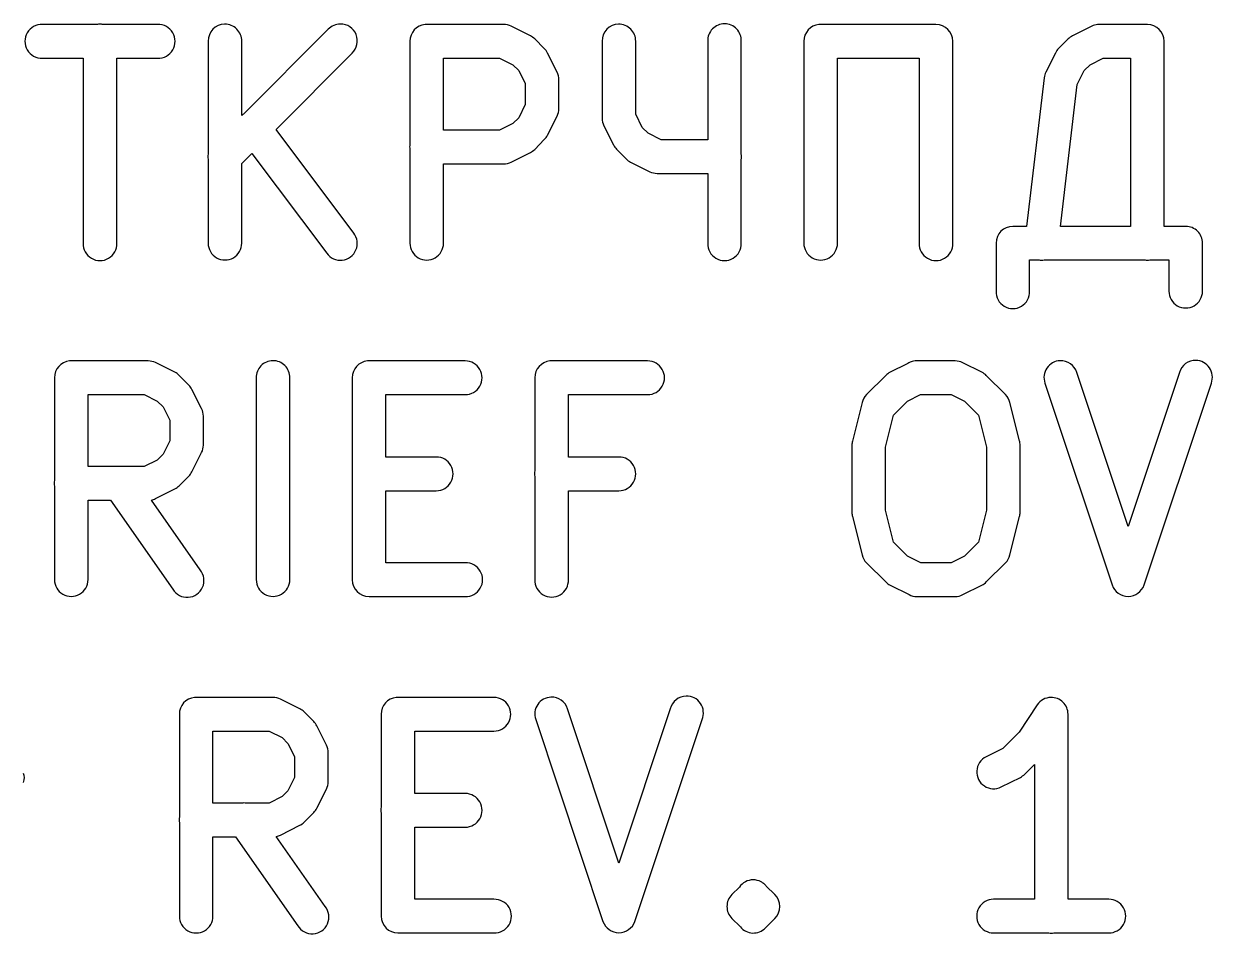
# Model space of a CAD drawing. Extents: x 5 to 88, y 4 to 114.
# Drawn here: x 37.73 to 55.41, y 4.87 to 18.39 of the extents above; entities that cross this region are included whole.
import ezdxf

# ---------------------------------------------------------------- set-up
doc = ezdxf.new("R2010")
doc.units = 0
doc.layers.add('Layer_1', color=7, linetype='CONTINUOUS')

msp = doc.modelspace()

# ---------------------------------------------------------------- linework, layer by layer
at = {"layer": 'Layer_1', "color": 7}
for points in [[(48.146414, 18.394029)], [(38.855509, 18.388343)], [(42.432552, 18.390928)], [(43.691389, 18.38421)], [(49.548912, 18.38421)], [(53.691295, 18.38421)], [(43.966825, 17.884499), (44.800882, 17.884499), (44.998288, 17.786831), (45.084068, 17.701048), (45.181736, 17.505711), (45.181736, 17.195135), (45.084068, 16.99773), (44.998288, 16.911947), (44.800882, 16.814278), (43.966825, 16.814278), (43.966825, 17.884499)], [(53.775527, 17.884499), (54.181705, 17.884499), (54.181705, 15.384393), (53.140424, 15.384393), (53.388471, 17.491757), (53.493892, 17.701048), (53.580191, 17.786831), (53.775527, 17.884499)], [(38.40644, 13.384514)], [(41.42796, 13.388133)], [(42.836144, 13.384514)], [(45.548639, 13.384514)], [(50.99327, 13.387099)], [(55.153739, 13.392782)], [(51.06045, 12.884287), (51.515718, 12.884287), (51.711055, 12.786619), (51.919827, 12.579395), (52.039199, 12.105007), (52.039199, 11.16553), (51.919827, 10.69114), (51.711055, 10.483916), (51.515718, 10.384181), (51.062516, 10.384181), (50.865111, 10.483916), (50.656339, 10.69114), (50.539033, 11.16553), (50.539033, 12.105007), (50.656339, 12.579395), (50.865111, 12.786619), (51.06045, 12.884287)], [(40.263691, 8.384304)], [(43.263507, 8.384304)], [(47.574356, 8.404457)], [(52.996247, 8.384304)], [(48.572229, 5.673357)]]:
    msp.add_lwpolyline(points, close=True, dxfattribs=at)
for points in [[(38.82037, 18.38421), (38.001815, 18.38421)], [(39.716956, 18.38421), (38.906153, 18.38421)], [(42.253751, 18.312378), (41.000082, 17.056642)], [(44.859278, 18.38421), (43.716712, 18.38421)], [(45.257701, 18.21626), (44.972448, 18.358889)], [(51.288859, 18.38421), (49.574235, 18.38421)], [(54.431818, 18.38421), (53.716618, 18.38421)], [(40.967009, 17.031321), (40.967009, 18.134613)], [(43.466596, 18.134613), (43.466596, 16.609123)], [(46.324302, 18.134613), (46.324302, 16.992047)], [(47.89475, 18.134613), (47.89475, 16.671652), (47.20487, 16.671652), (47.007983, 16.76932), (46.921684, 16.855104), (46.824016, 17.052509)], [(48.394461, 16.460813), (48.394461, 18.134613)], [(53.254113, 18.169752), (53.111487, 18.027126)], [(38.001815, 17.884499), (38.609529, 17.884499), (38.609529, 15.13428)], [(39.109239, 15.13428), (39.109239, 17.884499)], [(42.630989, 15.285175), (41.476538, 16.826166), (42.607219, 17.958913)], [(45.65406, 17.675209), (45.51195, 17.960464)], [(49.824348, 15.13428), (49.824348, 17.884499), (51.039262, 17.884499), (51.039262, 15.13428)], [(45.68145, 17.134157), (45.68145, 17.564105)], [(52.896513, 17.593561), (52.636581, 15.384393)], [(46.351692, 16.880424), (46.494318, 16.595687)], [(45.322299, 16.529026), (45.464925, 16.673718)], [(40.967009, 15.134796), (40.967009, 16.316118), (41.118938, 16.468563), (42.230497, 14.985968)], [(44.972448, 16.339372), (45.257701, 16.484068)], [(43.966825, 15.13428), (43.966825, 16.314052), (44.859278, 16.314052)], [(46.748051, 16.339372), (47.033304, 16.196746)], [(47.144408, 16.171425), (47.89475, 16.171425), (47.89475, 15.13428)], [(55.00181, 15.384393), (54.681416, 15.384393)], [(52.181828, 15.13428), (52.181828, 14.421662)], [(52.681539, 14.421662), (52.681539, 14.884683), (52.820548, 14.884683)], [(54.46696, 14.884683), (54.751697, 14.884683)], [(51.574112, 13.383998), (51.042879, 13.383998)], [(51.972537, 13.216051), (51.685734, 13.358677)], [(38.181647, 13.1344), (38.181647, 11.608913)], [(40.17946, 13.026913), (40.03735, 13.16954)], [(41.681693, 10.134584), (41.681693, 13.1344)], [(42.609285, 13.1344), (42.609285, 11.741721)], [(45.324365, 13.1344), (45.324365, 11.753606)], [(54.908275, 13.2145), (54.144497, 10.925233)], [(40.369111, 12.675515), (40.226485, 12.960768)], [(38.681876, 12.884287), (39.515417, 12.884287), (39.710754, 12.786619), (39.797053, 12.700836), (39.896272, 12.505499), (39.896272, 12.194923), (39.797053, 11.99752), (39.710754, 11.911737), (39.515417, 11.814069), (39.175904, 11.814069)], [(39.111308, 11.814069), (38.681876, 11.814069), (38.681876, 12.884287), (38.681876, 12.884287)], [(43.859338, 11.956695), (43.109512, 11.956695), (43.109512, 12.884287)], [(46.574418, 11.956695), (45.824076, 11.956695), (45.824076, 12.884287)], [(50.189701, 12.766466), (50.047075, 12.194407)], [(52.53116, 12.196474), (52.388534, 12.766466)], [(50.039322, 12.133945), (50.039322, 11.134005)], [(52.538912, 11.134005), (52.538912, 12.133945)], [(45.324365, 11.665757), (45.324365, 10.134068)], [(39.685433, 11.339679), (39.972752, 11.483856)], [(44.289286, 10.384181), (43.109512, 10.384181), (43.109512, 11.456466)], [(45.824076, 10.134068), (45.824076, 11.456466)], [(38.681876, 10.134584), (38.681876, 11.31384), (39.015707, 11.31384), (39.94123, 9.991957)], [(50.047075, 11.073545), (50.189701, 10.503037)], [(52.388534, 10.503037), (52.53116, 11.073545)], [(50.25378, 10.385732), (50.541099, 10.100476)], [(52.037133, 10.100476), (52.322388, 10.385732)], [(50.605695, 10.053968), (50.890434, 9.911342)], [(51.685734, 9.911342), (51.972537, 10.053968)], [(44.716649, 8.384304), (43.288831, 8.384304)], [(42.037227, 8.026701), (41.894601, 8.16933)], [(47.337678, 8.214288), (46.574418, 5.923473)], [(52.794709, 8.272682), (52.523408, 7.866504), (52.283113, 7.626209)], [(40.038898, 8.134188), (40.038898, 6.608701)], [(42.226362, 7.675303), (42.083735, 7.960555)], [(43.039233, 8.134188), (43.039233, 6.753394)], [(45.337801, 8.056157), (46.337741, 5.056341)], [(40.539127, 7.884075), (41.373184, 7.884075), (41.568523, 7.786407), (41.654303, 7.700623), (41.751972, 7.505287), (41.751972, 7.194711), (41.654303, 6.997308), (41.568523, 6.911525), (41.373184, 6.813857), (41.031085, 6.813857)], [(40.968559, 6.813857), (40.539127, 6.813857), (40.539127, 7.884075), (40.539127, 7.884075)], [(44.289286, 6.956483), (43.538944, 6.956483), (43.538944, 7.884075)], [(52.607641, 7.243804), (52.751817, 7.387981), (52.751817, 5.384487)], [(52.257793, 7.054151), (52.543045, 7.19678)], [(42.083735, 6.737892), (42.226362, 7.023145)], [(41.5432, 6.339467), (41.827936, 6.483643)], [(44.716649, 5.383969), (43.538944, 5.383969), (43.538944, 6.456256)], [(40.539127, 5.134372), (40.539127, 6.314146), (40.872957, 6.314146)], [(42.207243, 5.278551), (41.480671, 6.317763)], [(53.859244, 5.384487), (53.252047, 5.384487)], [(48.253901, 5.100783), (48.374823, 4.981927)], [(48.752064, 4.958156), (48.75568, 4.960223)], [(52.14462, 4.884258), (52.96886, 4.884258)]]:
    msp.add_lwpolyline(points, dxfattribs=at)
for points in [[(42.66755, 18.234623), (42.628917, 18.330177), (42.535612, 18.392237), (42.432552, 18.390928)], [(48.146414, 18.394029), (48.078159, 18.394524), (48.01267, 18.367094), (47.965143, 18.318103)], [(48.325322, 18.3168), (48.278585, 18.36568), (48.21404, 18.393541), (48.146414, 18.394029)], [(37.77764, 18.262013), (37.730912, 18.183322), (37.730912, 18.085388), (37.77764, 18.006696)], [(38.001815, 18.38421), (37.910357, 18.387576), (37.824369, 18.340704), (37.77764, 18.262013)], [(38.855509, 18.388343), (38.843713, 18.387797), (38.831971, 18.386416), (38.82037, 18.38421)], [(38.906153, 18.38421), (38.889456, 18.387304), (38.872487, 18.388689), (38.855509, 18.388343)], [(39.941131, 18.262013), (39.894402, 18.340704), (39.808413, 18.387576), (39.716956, 18.38421)], [(39.941131, 18.006696), (39.987859, 18.085388), (39.987859, 18.183322), (39.941131, 18.262013)], [(40.71276, 18.388343), (40.574802, 18.386126), (40.464717, 18.272573), (40.466779, 18.134613)], [(40.893814, 18.315667), (40.845881, 18.363601), (40.780538, 18.390016), (40.71276, 18.388861)], [(40.71276, 18.388861), (40.71276, 18.388861), (40.71276, 18.388343), (40.71276, 18.388343)], [(40.967009, 18.134613), (40.968164, 18.202391), (40.941748, 18.267734), (40.893814, 18.315667)], [(42.432552, 18.390928), (42.364768, 18.390063), (42.30024, 18.361715), (42.253751, 18.312378)], [(42.607219, 17.958913), (42.682229, 18.0296), (42.706184, 18.139069), (42.66755, 18.234623)], [(43.691389, 18.38421), (43.563405, 18.371229), (43.466159, 18.263252), (43.466596, 18.134613)], [(43.716712, 18.38421), (43.708276, 18.384638), (43.699824, 18.384638), (43.691389, 18.38421)], [(44.972448, 18.358889), (44.937231, 18.376082), (44.898465, 18.384756), (44.859278, 18.38421)], [(45.322299, 18.169752), (45.303388, 18.188605), (45.281579, 18.204307), (45.257701, 18.21626)], [(46.570283, 18.388343), (46.432325, 18.386126), (46.32224, 18.272573), (46.324302, 18.134613)], [(46.750812, 18.315141), (46.703007, 18.362945), (46.637881, 18.389353), (46.570283, 18.388343)], [(46.824016, 18.134613), (46.825025, 18.202211), (46.798617, 18.267337), (46.750812, 18.315141)], [(47.965143, 18.318103), (47.917616, 18.269112), (47.892184, 18.202821), (47.89475, 18.134613)], [(48.394461, 18.134613), (48.397003, 18.202193), (48.37206, 18.267921), (48.325322, 18.3168)], [(49.548912, 18.38421), (49.420929, 18.371227), (49.323685, 18.263251), (49.324122, 18.134613)], [(49.574235, 18.38421), (49.565799, 18.384638), (49.557347, 18.384638), (49.548912, 18.38421)], [(51.538973, 18.134613), (51.538737, 18.272565), (51.426812, 18.384259), (51.288859, 18.38421)], [(53.320259, 18.21626), (53.295833, 18.204449), (53.273492, 18.188741), (53.254113, 18.169752)], [(53.605514, 18.358889), (53.605514, 18.358889), (53.320259, 18.21626), (53.320259, 18.21626)], [(53.691295, 18.38421), (53.661412, 18.380994), (53.632353, 18.372417), (53.605514, 18.358889)], [(53.716618, 18.38421), (53.708182, 18.384638), (53.69973, 18.384638), (53.691295, 18.38421)], [(54.681416, 18.134613), (54.68118, 18.272364), (54.56957, 18.383975), (54.431818, 18.38421)], [(40.466779, 18.134613), (40.466779, 18.134613), (40.466779, 16.456678), (40.466779, 16.456678)], [(45.464925, 18.027126), (45.464925, 18.027126), (45.322299, 18.169752), (45.322299, 18.169752)], [(46.824016, 17.052509), (46.824016, 17.052509), (46.824016, 18.134613), (46.824016, 18.134613)], [(49.324122, 18.134613), (49.324122, 18.134613), (49.324122, 15.13428), (49.324122, 15.13428)], [(51.538973, 15.13428), (51.538973, 15.13428), (51.538973, 18.134613), (51.538973, 18.134613)], [(54.681416, 15.384393), (54.681416, 15.384393), (54.681416, 18.134613), (54.681416, 18.134613)], [(37.77764, 18.006696), (37.824369, 17.928005), (37.910357, 17.881133), (38.001815, 17.884499)], [(39.109239, 17.884499), (39.109239, 17.884499), (39.716956, 17.884499), (39.716956, 17.884499)], [(39.716956, 17.884499), (39.808413, 17.881133), (39.894402, 17.928005), (39.941131, 18.006696)], [(45.51195, 17.960464), (45.50003, 17.985109), (45.484144, 18.007629), (45.464925, 18.027126)], [(53.06446, 17.960464), (53.06446, 17.960464), (52.921833, 17.675209), (52.921833, 17.675209)], [(53.111487, 18.027126), (53.092267, 18.00763), (53.07638, 17.985109), (53.06446, 17.960464)], [(45.68145, 17.564105), (45.681031, 17.602759), (45.671656, 17.640789), (45.65406, 17.675209)], [(52.921833, 17.675209), (52.908769, 17.649648), (52.900203, 17.622029), (52.896513, 17.593561)], [(41.000082, 17.056642), (40.988372, 17.049136), (40.977309, 17.040667), (40.967009, 17.031321)], [(45.51195, 16.737798), (45.51195, 16.737798), (45.65406, 17.023053), (45.65406, 17.023053)], [(45.65406, 17.023053), (45.671656, 17.057472), (45.681031, 17.095503), (45.68145, 17.134157)], [(46.324302, 16.992047), (46.32464, 16.953217), (46.334018, 16.915), (46.351692, 16.880424)], [(45.464925, 16.673718), (45.483917, 16.692434), (45.499792, 16.714067), (45.51195, 16.737798)], [(40.466779, 16.456678), (40.463119, 16.432181), (40.463119, 16.407277), (40.466779, 16.38278)], [(43.466596, 16.609123), (43.461654, 16.580743), (43.461654, 16.551722), (43.466596, 16.523342)], [(43.466596, 16.523342), (43.466596, 16.523342), (43.466596, 15.13428), (43.466596, 15.13428)], [(45.257701, 16.484068), (45.281472, 16.495549), (45.303275, 16.510723), (45.322299, 16.529026)], [(46.494318, 16.595687), (46.506272, 16.57181), (46.521974, 16.550002), (46.540827, 16.531092)], [(46.540827, 16.531092), (46.540827, 16.531092), (46.683456, 16.386399), (46.683456, 16.386399)], [(48.394461, 16.37503), (48.399403, 16.403411), (48.399403, 16.432433), (48.394461, 16.460813)], [(40.466779, 16.38278), (40.466779, 16.38278), (40.466779, 15.134796), (40.466779, 15.134796)], [(44.859278, 16.314052), (44.898465, 16.313506), (44.937231, 16.322179), (44.972448, 16.339372)], [(46.683456, 16.386399), (46.702327, 16.367362), (46.724138, 16.351484), (46.748051, 16.339372)], [(48.394461, 15.13428), (48.394461, 15.13428), (48.394461, 16.37503), (48.394461, 16.37503)], [(47.033304, 16.196746), (47.067896, 16.179866), (47.105918, 16.171201), (47.144408, 16.171425)], [(42.664652, 15.034104), (42.699795, 15.117706), (42.686913, 15.213783), (42.630989, 15.285175)], [(52.431425, 15.384393), (52.293473, 15.384158), (52.181779, 15.272233), (52.181828, 15.13428)], [(52.636581, 15.384393), (52.636581, 15.384393), (52.431425, 15.384393), (52.431425, 15.384393)], [(55.178693, 15.311163), (55.131783, 15.358073), (55.068152, 15.384417), (55.00181, 15.384393)], [(55.251923, 15.13428), (55.251947, 15.200621), (55.225603, 15.264252), (55.178693, 15.311163)], [(38.609529, 15.13428), (38.606162, 15.042822), (38.653035, 14.956833), (38.731726, 14.910105)], [(38.987042, 14.910105), (39.065734, 14.956833), (39.112606, 15.042822), (39.109239, 15.13428)], [(40.466779, 15.134796), (40.466779, 15.045439), (40.514451, 14.962869), (40.591837, 14.91819)], [(40.841951, 14.91819), (40.919337, 14.962869), (40.967009, 15.045439), (40.967009, 15.134796)], [(42.461716, 14.882491), (42.551851, 14.892485), (42.629509, 14.950503), (42.664652, 15.034104)], [(43.466596, 15.13428), (43.466596, 15.044923), (43.514268, 14.962353), (43.591653, 14.917674)], [(43.841768, 14.917674), (43.919154, 14.962353), (43.966825, 15.044923), (43.966825, 15.13428)], [(47.89475, 15.13428), (47.891384, 15.042822), (47.938256, 14.956833), (48.016947, 14.910105)], [(48.272264, 14.910105), (48.350955, 14.956833), (48.397827, 15.042822), (48.394461, 15.13428)], [(49.324122, 15.13428), (49.324122, 15.044923), (49.371793, 14.962354), (49.449178, 14.917676)], [(49.699292, 14.917676), (49.776677, 14.962354), (49.824348, 15.044923), (49.824348, 15.13428)], [(51.039262, 15.13428), (51.035896, 15.042822), (51.082768, 14.956833), (51.161459, 14.910105)], [(51.416776, 14.910105), (51.495467, 14.956833), (51.542339, 15.042822), (51.538973, 15.13428)], [(55.251923, 14.421662), (55.251923, 14.421662), (55.251923, 15.13428), (55.251923, 15.13428)], [(38.731726, 14.910105), (38.810417, 14.863377), (38.908351, 14.863377), (38.987042, 14.910105)], [(40.591837, 14.91819), (40.669222, 14.873512), (40.764566, 14.873512), (40.841951, 14.91819)], [(42.230497, 14.985968), (42.2831, 14.912095), (42.37158, 14.872498), (42.461716, 14.882491)], [(43.591653, 14.917674), (43.669039, 14.872996), (43.764382, 14.872996), (43.841768, 14.917674)], [(48.016947, 14.910105), (48.095638, 14.863377), (48.193572, 14.863377), (48.272264, 14.910105)], [(49.449178, 14.917676), (49.526564, 14.872997), (49.621906, 14.872997), (49.699292, 14.917676)], [(51.161459, 14.910105), (51.24015, 14.863377), (51.338084, 14.863377), (51.416776, 14.910105)], [(52.820548, 14.884683), (52.845722, 14.880814), (52.871339, 14.880814), (52.896513, 14.884683)], [(52.896513, 14.884683), (52.896513, 14.884683), (54.398229, 14.884683), (54.398229, 14.884683)], [(54.398229, 14.884683), (54.42103, 14.881519), (54.444159, 14.881519), (54.46696, 14.884683)], [(54.751697, 14.884683), (54.751697, 14.884683), (54.751697, 14.421662), (54.751697, 14.421662)], [(52.181828, 14.421662), (52.178462, 14.330204), (52.225334, 14.244215), (52.304025, 14.197487)], [(52.559342, 14.197487), (52.638033, 14.244215), (52.684905, 14.330204), (52.681539, 14.421662)], [(54.751697, 14.421662), (54.751697, 14.332305), (54.799368, 14.249736), (54.876754, 14.205057)], [(55.126867, 14.205057), (55.204252, 14.249736), (55.251923, 14.332305), (55.251923, 14.421662)], [(52.304025, 14.197487), (52.382716, 14.150758), (52.48065, 14.150758), (52.559342, 14.197487)], [(54.876754, 14.205057), (54.954139, 14.160379), (55.049482, 14.160379), (55.126867, 14.205057)], [(38.40644, 13.384514), (38.278259, 13.371514), (38.180944, 13.263237), (38.181647, 13.1344)], [(38.431763, 13.384514), (38.423328, 13.384941), (38.414876, 13.384941), (38.40644, 13.384514)], [(39.574329, 13.384514), (39.574329, 13.384514), (38.431763, 13.384514), (38.431763, 13.384514)], [(39.685433, 13.359193), (39.650841, 13.376073), (39.612819, 13.384738), (39.574329, 13.384514)], [(39.972752, 13.216567), (39.972752, 13.216567), (39.685433, 13.359193), (39.685433, 13.359193)], [(41.252128, 13.312351), (41.205894, 13.264761), (41.180473, 13.200744), (41.181464, 13.1344)], [(41.42796, 13.388133), (41.361616, 13.387204), (41.298361, 13.359942), (41.252128, 13.312351)], [(41.608491, 13.314931), (41.560686, 13.362736), (41.495559, 13.389143), (41.42796, 13.388133)], [(41.681693, 13.1344), (41.682703, 13.201999), (41.656295, 13.267126), (41.608491, 13.314931)], [(42.836144, 13.384514), (42.707144, 13.372511), (42.608682, 13.263956), (42.609285, 13.1344)], [(42.859399, 13.384514), (42.851651, 13.384874), (42.843892, 13.384874), (42.836144, 13.384514)], [(44.289286, 13.384514), (44.289286, 13.384514), (42.859399, 13.384514), (42.859399, 13.384514)], [(44.505891, 13.259457), (44.461212, 13.336842), (44.378643, 13.384514), (44.289286, 13.384514)], [(45.548639, 13.384514), (45.420664, 13.371265), (45.323636, 13.263058), (45.324365, 13.1344)], [(45.573963, 13.384514), (45.565527, 13.384941), (45.557075, 13.384941), (45.548639, 13.384514)], [(47.001781, 13.384514), (47.001781, 13.384514), (45.573963, 13.384514), (45.573963, 13.384514)], [(47.218386, 13.259457), (47.173707, 13.336842), (47.091138, 13.384514), (47.001781, 13.384514)], [(50.861494, 13.342657), (50.861494, 13.342657), (50.605695, 13.216051), (50.605695, 13.216051)], [(50.869246, 13.346792), (50.866638, 13.345459), (50.864053, 13.34408), (50.861494, 13.342657)], [(50.904385, 13.366427), (50.892164, 13.360837), (50.880412, 13.354271), (50.869246, 13.346792)], [(50.935392, 13.376245), (50.924854, 13.373649), (50.914497, 13.370369), (50.904385, 13.366427)], [(50.978284, 13.386583), (50.96371, 13.384408), (50.949357, 13.380948), (50.935392, 13.376245)], [(50.99327, 13.387099), (50.988265, 13.386904), (50.983267, 13.386559), (50.978284, 13.386064)], [(50.978284, 13.386064), (50.978284, 13.386064), (50.978284, 13.386583), (50.978284, 13.386583)], [(51.042879, 13.383998), (51.026487, 13.386677), (51.009868, 13.387715), (50.99327, 13.387099)], [(51.685734, 13.358677), (51.650985, 13.375635), (51.612777, 13.384302), (51.574112, 13.383998)], [(52.93808, 13.279212), (52.893466, 13.213818), (52.882456, 13.13116), (52.908398, 13.05637)], [(53.134741, 13.388133), (53.05564, 13.385007), (52.982694, 13.344605), (52.93808, 13.279212)], [(53.382788, 13.2145), (53.348534, 13.321554), (53.247053, 13.392591), (53.134741, 13.388133)], [(55.153739, 13.392782), (55.041105, 13.395416), (54.94061, 13.322426), (54.908275, 13.2145)], [(55.354698, 13.283436), (55.309281, 13.350177), (55.234446, 13.390897), (55.153739, 13.392782)], [(55.382665, 13.05637), (55.410529, 13.132137), (55.400115, 13.216694), (55.354698, 13.283436)], [(40.03735, 13.16954), (40.018478, 13.188577), (39.996667, 13.204455), (39.972752, 13.216567)], [(41.181464, 13.1344), (41.181464, 13.1344), (41.181464, 10.134584), (41.181464, 10.134584)], [(44.505891, 13.009344), (44.550569, 13.086729), (44.550569, 13.182072), (44.505891, 13.259457)], [(47.218386, 13.009344), (47.263064, 13.086729), (47.263064, 13.182072), (47.218386, 13.259457)], [(50.541099, 13.169024), (50.541099, 13.169024), (50.25378, 12.883771), (50.25378, 12.883771)], [(50.605695, 13.216051), (50.581781, 13.203939), (50.559971, 13.188061), (50.541099, 13.169024)], [(52.037133, 13.169024), (52.018261, 13.188061), (51.996451, 13.203939), (51.972537, 13.216051)], [(52.322388, 12.883771), (52.322388, 12.883771), (52.037133, 13.169024), (52.037133, 13.169024)], [(54.144497, 10.925233), (54.144497, 10.925233), (53.382788, 13.2145), (53.382788, 13.2145)], [(40.226485, 12.960768), (40.214517, 12.98523), (40.198633, 13.007573), (40.17946, 13.026913)], [(44.289286, 12.884287), (44.378643, 12.884287), (44.461212, 12.931958), (44.505891, 13.009344)], [(47.001781, 12.884287), (47.091138, 12.884287), (47.173707, 12.931958), (47.218386, 13.009344)], [(52.908398, 13.05637), (52.908398, 13.05637), (53.908338, 10.056553), (53.908338, 10.056553)], [(54.382728, 10.056553), (54.382728, 10.056553), (55.382665, 13.05637), (55.382665, 13.05637)], [(43.109512, 12.884287), (43.109512, 12.884287), (44.289286, 12.884287), (44.289286, 12.884287)], [(45.824076, 12.884287), (45.824076, 12.884287), (47.001781, 12.884287), (47.001781, 12.884287)], [(50.25378, 12.883771), (50.22217, 12.851209), (50.200019, 12.810658), (50.189701, 12.766466)], [(52.388534, 12.766466), (52.377629, 12.810881), (52.35475, 12.851455), (52.322388, 12.883771)], [(40.396501, 12.563893), (40.396163, 12.602722), (40.386785, 12.640939), (40.369111, 12.675515)], [(40.396501, 12.134461), (40.396501, 12.134461), (40.396501, 12.563893), (40.396501, 12.563893)], [(40.369111, 12.022841), (40.386785, 12.057416), (40.396162, 12.095632), (40.396501, 12.134461)], [(50.047075, 12.194407), (50.042034, 12.174645), (50.039431, 12.15434), (50.039322, 12.133945)], [(52.538912, 12.133945), (52.538975, 12.155031), (52.536371, 12.176041), (52.53116, 12.196474)], [(40.226485, 11.738104), (40.226485, 11.738104), (40.369111, 12.022841), (40.369111, 12.022841)], [(44.075944, 11.831638), (44.031265, 11.909023), (43.948696, 11.956695), (43.859338, 11.956695)], [(46.791024, 11.831638), (46.746345, 11.909023), (46.663776, 11.956695), (46.574418, 11.956695)], [(39.175904, 11.814069), (39.154463, 11.816862), (39.13275, 11.816862), (39.111308, 11.814069)], [(40.03735, 11.53088), (40.03735, 11.53088), (40.17946, 11.673509), (40.17946, 11.673509)], [(40.17946, 11.673509), (40.198497, 11.692381), (40.214374, 11.714191), (40.226485, 11.738104)], [(42.609285, 11.741721), (42.605416, 11.716547), (42.605416, 11.69093), (42.609285, 11.665757)], [(44.075944, 11.581523), (44.120623, 11.658909), (44.120623, 11.754252), (44.075944, 11.831638)], [(45.324365, 11.753606), (45.31918, 11.724552), (45.31918, 11.69481), (45.324365, 11.665757)], [(46.791024, 11.581523), (46.835703, 11.658909), (46.835703, 11.754252), (46.791024, 11.831638)], [(38.181647, 11.608913), (38.176705, 11.580533), (38.176705, 11.551511), (38.181647, 11.52313)], [(38.181647, 11.52313), (38.181647, 11.52313), (38.181647, 10.134584), (38.181647, 10.134584)], [(39.972752, 11.483856), (39.996666, 11.495966), (40.018477, 11.511844), (40.03735, 11.53088)], [(42.609285, 11.665757), (42.609285, 11.665757), (42.609285, 10.134068), (42.609285, 10.134068)], [(43.859338, 11.456466), (43.948696, 11.456466), (44.031265, 11.504137), (44.075944, 11.581523)], [(46.574418, 11.456466), (46.663776, 11.456466), (46.746345, 11.504137), (46.791024, 11.581523)], [(39.622904, 11.317975), (39.644617, 11.322407), (39.665644, 11.329705), (39.685433, 11.339679)], [(43.109512, 11.456466), (43.109512, 11.456466), (43.859338, 11.456466), (43.859338, 11.456466)], [(45.824076, 11.456466), (45.824076, 11.456466), (46.574418, 11.456466), (46.574418, 11.456466)], [(40.349474, 10.27876), (40.349474, 10.27876), (39.622904, 11.317975), (39.622904, 11.317975)], [(50.039322, 11.134005), (50.039431, 11.113611), (50.042034, 11.093307), (50.047075, 11.073545)], [(52.53116, 11.073545), (52.5362, 11.093307), (52.538804, 11.113611), (52.538912, 11.134005)], [(50.189701, 10.503037), (50.200019, 10.458844), (50.22217, 10.418293), (50.25378, 10.385732)], [(52.322388, 10.385732), (52.35475, 10.418048), (52.377629, 10.458622), (52.388534, 10.503037)], [(40.38408, 10.021406), (40.421489, 10.106925), (40.408145, 10.206161), (40.349474, 10.27876)], [(44.513461, 10.261984), (44.466733, 10.340675), (44.380744, 10.387547), (44.289286, 10.384181)], [(44.513461, 10.006667), (44.56019, 10.085359), (44.56019, 10.183293), (44.513461, 10.261984)], [(38.181647, 10.134584), (38.181647, 10.045226), (38.229319, 9.962657), (38.306705, 9.917978)], [(38.556819, 9.917978), (38.634205, 9.962657), (38.681876, 10.045226), (38.681876, 10.134584)], [(41.181464, 10.134584), (41.181464, 10.045226), (41.229136, 9.962657), (41.306521, 9.917978)], [(41.556636, 9.917978), (41.634022, 9.962657), (41.681693, 10.045226), (41.681693, 10.134584)], [(42.609285, 10.134068), (42.609521, 9.996115), (42.721446, 9.884421), (42.859399, 9.88447)], [(45.324365, 10.134068), (45.320999, 10.04261), (45.367871, 9.956621), (45.446562, 9.909893)], [(45.701879, 9.909893), (45.78057, 9.956621), (45.827442, 10.04261), (45.824076, 10.134068)], [(50.541099, 10.100476), (50.560009, 10.081624), (50.581817, 10.065922), (50.605695, 10.053968)], [(51.972537, 10.053968), (51.996415, 10.065922), (52.018223, 10.081624), (52.037133, 10.100476)], [(38.306705, 9.917978), (38.38409, 9.873299), (38.479433, 9.873299), (38.556819, 9.917978)], [(39.94123, 9.991957), (39.989633, 9.912145), (40.078464, 9.865941), (40.171602, 9.872134)], [(40.171602, 9.872134), (40.264739, 9.878327), (40.346671, 9.935887), (40.38408, 10.021406)], [(41.306521, 9.917978), (41.383907, 9.873299), (41.47925, 9.873299), (41.556636, 9.917978)], [(44.289286, 9.88447), (44.380744, 9.881104), (44.466733, 9.927976), (44.513461, 10.006667)], [(45.446562, 9.909893), (45.525254, 9.863164), (45.623188, 9.863164), (45.701879, 9.909893)], [(50.890434, 9.911342), (50.925009, 9.893668), (50.963225, 9.88429), (51.002054, 9.883952)], [(51.574112, 9.883952), (51.612942, 9.88429), (51.651159, 9.893668), (51.685734, 9.911342)], [(53.908338, 10.056553), (53.942369, 9.954456), (54.037913, 9.88559), (54.145533, 9.88559)], [(54.145533, 9.88559), (54.253152, 9.88559), (54.348697, 9.954456), (54.382728, 10.056553)], [(42.859399, 9.88447), (42.859399, 9.88447), (44.289286, 9.88447), (44.289286, 9.88447)], [(51.002054, 9.883952), (51.002054, 9.883952), (51.574112, 9.883952), (51.574112, 9.883952)], [(40.263691, 8.384304), (40.135509, 8.371304), (40.038193, 8.263026), (40.038898, 8.134188)], [(40.289014, 8.384304), (40.280578, 8.384732), (40.272126, 8.384732), (40.263691, 8.384304)], [(41.43158, 8.384304), (41.43158, 8.384304), (40.289014, 8.384304), (40.289014, 8.384304)], [(41.5432, 8.358981), (41.508452, 8.375939), (41.470244, 8.384607), (41.43158, 8.384304)], [(41.827936, 8.216355), (41.827936, 8.216355), (41.5432, 8.358981), (41.5432, 8.358981)], [(43.263507, 8.384304), (43.135531, 8.371055), (43.038502, 8.262846), (43.039233, 8.134188)], [(43.288831, 8.384304), (43.280395, 8.384732), (43.271943, 8.384732), (43.263507, 8.384304)], [(44.933255, 8.259247), (44.888576, 8.336633), (44.806007, 8.384304), (44.716649, 8.384304)], [(45.56466, 8.388437), (45.485339, 8.38552), (45.412115, 8.345112), (45.36736, 8.279559)], [(45.81064, 8.214288), (45.77678, 8.320787), (45.676358, 8.391883), (45.56466, 8.388437)], [(47.574356, 8.404457), (47.4616, 8.401708), (47.364646, 8.323806), (47.337678, 8.214288)], [(47.787591, 8.294826), (47.739813, 8.365291), (47.659463, 8.406601), (47.574356, 8.404457)], [(52.996247, 8.384304), (52.914907, 8.382109), (52.839722, 8.340468), (52.794709, 8.272682)], [(53.176819, 8.313115), (53.128671, 8.360193), (53.063569, 8.385859), (52.996247, 8.384304)], [(53.252047, 8.134188), (53.252089, 8.201527), (53.224967, 8.266037), (53.176819, 8.313115)], [(41.894601, 8.16933), (41.875104, 8.188549), (41.852582, 8.204435), (41.827936, 8.216355)], [(44.933255, 8.009132), (44.977933, 8.086518), (44.977933, 8.181861), (44.933255, 8.259247)], [(45.36736, 8.279559), (45.322604, 8.214005), (45.311634, 8.131095), (45.337801, 8.056157)], [(46.574418, 5.923473), (46.574418, 5.923473), (45.81064, 8.214288), (45.81064, 8.214288)], [(47.810517, 8.056157), (47.844008, 8.134428), (47.835369, 8.224362), (47.787591, 8.294826)], [(42.083735, 7.960555), (42.071924, 7.984981), (42.056216, 8.007322), (42.037227, 8.026701)], [(44.716649, 7.884075), (44.806007, 7.884075), (44.888576, 7.931747), (44.933255, 8.009132)], [(46.81058, 5.056341), (46.81058, 5.056341), (47.810517, 8.056157), (47.810517, 8.056157)], [(53.252047, 5.384487), (53.252047, 5.384487), (53.252047, 8.134188), (53.252047, 8.134188)], [(43.538944, 7.884075), (43.538944, 7.884075), (44.716649, 7.884075), (44.716649, 7.884075)], [(42.252201, 7.56368), (42.252344, 7.602386), (42.243499, 7.640597), (42.226362, 7.675303)], [(52.283113, 7.626209), (52.283113, 7.626209), (52.033, 7.50167), (52.033, 7.50167)], [(42.252201, 7.134251), (42.252201, 7.134251), (42.252201, 7.56368), (42.252201, 7.56368)], [(52.033, 7.50167), (51.953058, 7.461515), (51.900612, 7.381761), (51.895417, 7.292452)], [(37.721292, 7.122012), (37.73416, 7.175864), (37.744427, 7.218496), (37.720469, 7.255019)], [(51.895417, 7.292452), (51.890222, 7.203143), (51.933067, 7.117847), (52.007813, 7.068693)], [(42.226362, 7.023145), (42.243421, 7.057694), (42.252264, 7.095719), (42.252201, 7.134251)], [(52.543045, 7.19678), (52.566959, 7.208891), (52.588769, 7.224768), (52.607641, 7.243804)], [(44.505891, 6.831426), (44.461212, 6.908812), (44.378643, 6.956483), (44.289286, 6.956483)], [(52.007813, 7.068693), (52.082559, 7.019539), (52.177851, 7.013996), (52.257793, 7.054151)], [(41.031085, 6.813857), (41.010325, 6.816473), (40.989319, 6.816473), (40.968559, 6.813857)], [(42.037227, 6.673297), (42.05608, 6.692207), (42.071781, 6.714015), (42.083735, 6.737892)], [(43.039233, 6.753394), (43.034048, 6.72434), (43.034048, 6.694598), (43.039233, 6.665544)], [(44.505891, 6.581313), (44.550569, 6.658698), (44.550569, 6.754041), (44.505891, 6.831426)], [(40.038898, 6.608701), (40.033956, 6.58032), (40.033956, 6.551299), (40.038898, 6.522918)], [(41.894601, 6.528601), (41.894601, 6.528601), (42.037227, 6.673297), (42.037227, 6.673297)], [(43.039233, 6.665544), (43.039233, 6.665544), (43.039233, 5.134372), (43.039233, 5.134372)], [(44.289286, 6.456256), (44.378643, 6.456256), (44.461212, 6.503928), (44.505891, 6.581313)], [(40.038898, 6.522918), (40.038898, 6.522918), (40.038898, 5.134372), (40.038898, 5.134372)], [(41.827936, 6.483643), (41.852438, 6.494935), (41.87495, 6.510117), (41.894601, 6.528601)], [(43.538944, 6.456256), (43.538944, 6.456256), (44.289286, 6.456256), (44.289286, 6.456256)], [(40.872957, 6.314146), (40.872957, 6.314146), (41.798999, 4.991745), (41.798999, 4.991745)], [(41.480671, 6.317763), (41.502383, 6.322194), (41.523411, 6.329493), (41.5432, 6.339467)], [(48.572229, 5.673357), (48.489256, 5.673486), (48.411624, 5.632443), (48.365007, 5.563804)], [(48.687466, 5.643901), (48.651982, 5.662846), (48.612451, 5.672951), (48.572229, 5.673357)], [(48.365007, 5.563804), (48.365007, 5.563804), (48.253901, 5.454766), (48.253901, 5.454766)], [(48.691085, 5.641834), (48.689884, 5.642533), (48.688678, 5.643222), (48.687466, 5.643901)], [(48.728291, 5.61858), (48.716594, 5.627407), (48.704144, 5.635188), (48.691085, 5.641834)], [(48.730357, 5.616514), (48.729672, 5.617207), (48.728984, 5.617895), (48.728291, 5.61858)], [(48.732426, 5.614447), (48.731741, 5.61514), (48.731051, 5.615829), (48.730357, 5.616514)], [(48.747928, 5.601009), (48.742947, 5.605699), (48.737775, 5.610182), (48.732426, 5.614447)], [(48.749994, 5.598943), (48.74931, 5.599636), (48.748621, 5.600324), (48.747928, 5.601009)], [(48.765499, 5.581374), (48.760608, 5.58747), (48.755434, 5.593332), (48.749994, 5.598943)], [(48.89469, 5.45425), (48.89469, 5.45425), (48.765499, 5.581374), (48.765499, 5.581374)], [(44.940824, 5.261772), (44.894096, 5.340463), (44.808107, 5.387335), (44.716649, 5.383969)], [(48.253901, 5.454766), (48.206891, 5.407861), (48.180472, 5.344182), (48.180472, 5.277774)], [(48.89469, 5.100783), (48.99225, 5.19841), (48.99225, 5.356623), (48.89469, 5.45425)], [(52.14462, 5.384487), (52.055262, 5.384487), (51.972693, 5.336816), (51.928014, 5.25943)], [(52.751817, 5.384487), (52.751817, 5.384487), (52.14462, 5.384487), (52.14462, 5.384487)], [(54.07585, 5.25943), (54.031171, 5.336816), (53.948601, 5.384487), (53.859244, 5.384487)], [(40.038898, 5.134372), (40.038898, 5.045014), (40.086569, 4.962445), (40.163955, 4.917766)], [(40.41407, 4.917766), (40.491456, 4.962445), (40.539127, 5.045014), (40.539127, 5.134372)], [(42.241842, 5.021202), (42.27925, 5.106718), (42.265909, 5.205951), (42.207243, 5.278551)], [(43.039233, 5.134372), (43.039184, 4.996419), (43.150878, 4.884494), (43.288831, 4.884258)], [(44.940824, 5.006455), (44.987553, 5.085147), (44.987553, 5.183081), (44.940824, 5.261772)], [(48.180472, 5.277774), (48.180472, 5.211367), (48.206891, 5.147687), (48.253901, 5.100783)], [(51.928014, 5.25943), (51.883336, 5.182044), (51.883336, 5.086701), (51.928014, 5.009316)], [(54.07585, 5.009316), (54.120528, 5.086701), (54.120528, 5.182044), (54.07585, 5.25943)], [(41.798999, 4.991745), (41.847404, 4.911937), (41.936235, 4.865738), (42.029369, 4.871933)], [(42.029369, 4.871933), (42.122504, 4.878128), (42.204433, 4.935685), (42.241842, 5.021202)], [(44.716649, 4.884258), (44.808107, 4.880892), (44.894096, 4.927764), (44.940824, 5.006455)], [(46.337741, 5.056341), (46.372468, 4.955418), (46.46743, 4.887667), (46.57416, 4.887667)], [(46.57416, 4.887667), (46.680891, 4.887667), (46.775853, 4.955418), (46.81058, 5.056341)], [(48.374823, 4.981927), (48.376833, 4.979128), (48.378901, 4.976371), (48.381025, 4.973658)], [(48.381025, 4.973658), (48.426199, 4.919149), (48.492364, 4.886346), (48.563097, 4.883391)], [(48.563097, 4.883391), (48.63383, 4.880436), (48.7025, 4.907605), (48.752064, 4.958156)], [(48.75568, 4.960223), (48.761348, 4.966494), (48.766694, 4.973048), (48.771698, 4.97986)], [(48.771698, 4.97986), (48.771698, 4.97986), (48.89469, 5.100783), (48.89469, 5.100783)], [(51.928014, 5.009316), (51.972693, 4.93193), (52.055262, 4.884258), (52.14462, 4.884258)], [(53.859244, 4.884258), (53.948601, 4.884258), (54.031171, 4.93193), (54.07585, 5.009316)], [(40.163955, 4.917766), (40.241341, 4.873087), (40.336684, 4.873087), (40.41407, 4.917766)], [(43.288831, 4.884258), (43.288831, 4.884258), (44.716649, 4.884258), (44.716649, 4.884258)], [(52.96886, 4.884258), (52.99217, 4.880949), (53.01583, 4.880949), (53.039139, 4.884258)], [(53.039139, 4.884258), (53.039139, 4.884258), (53.859244, 4.884258), (53.859244, 4.884258)]]:
    msp.add_open_spline(points, degree=3, dxfattribs=at)

doc.saveas('drawing.dxf')
